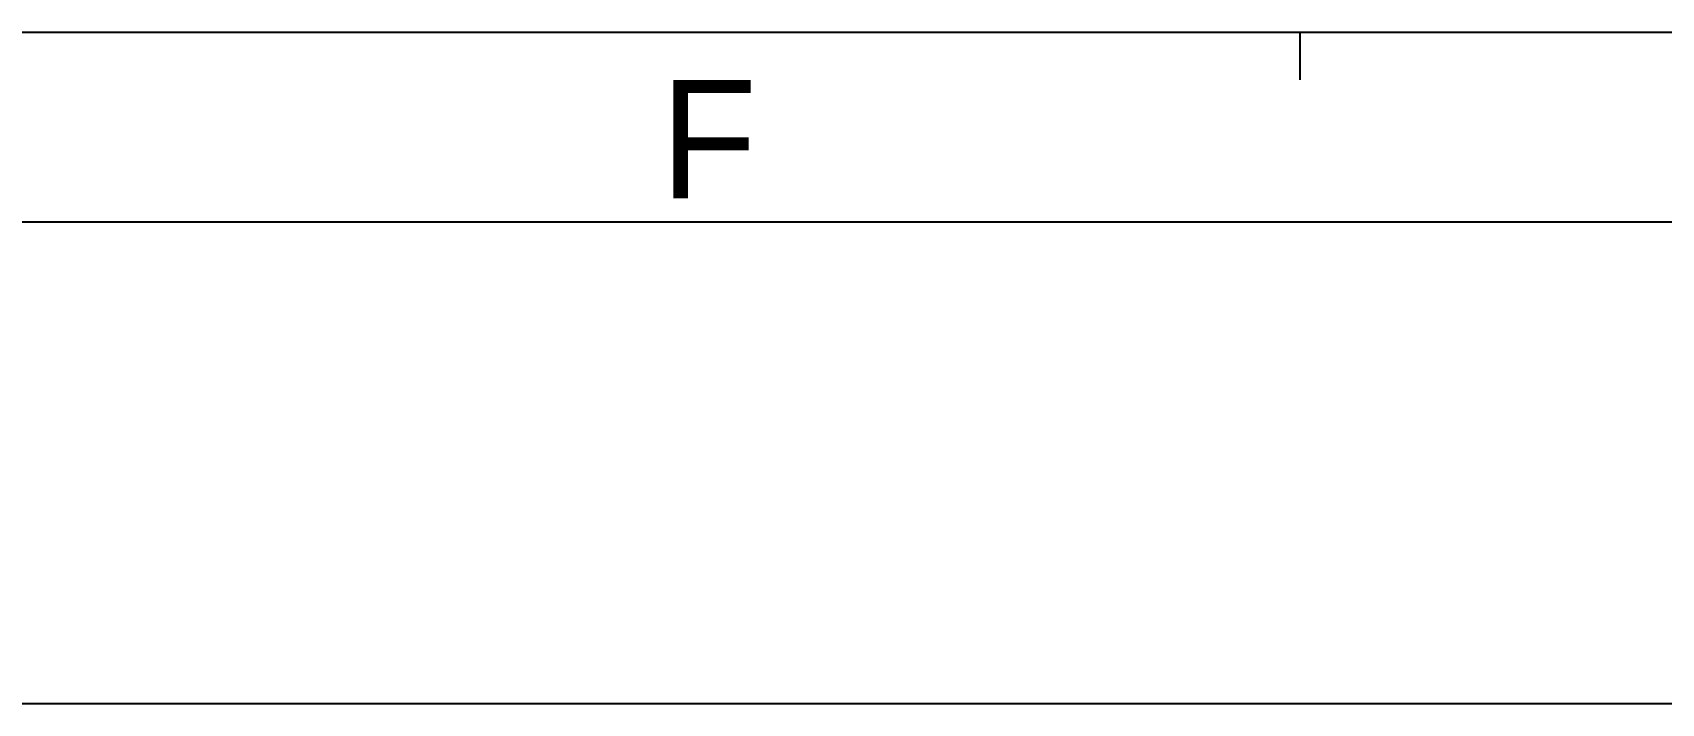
# Model space of a CAD drawing. Header units: millimetres. Extents: x 0 to 594, y 0 to 420.
# Drawn here: x 296.9 to 365.7, y 0 to 28.3 of the extents above; entities that cross this region are included whole.
import ezdxf

# ---------------------------------------------------------------- set-up
doc = ezdxf.new("R2010")
doc.units = ezdxf.units.MM
doc.header["$LTSCALE"] = 32.67
doc.layers.get('0').update_dxf_attribs({"linetype": 'CONTINUOUS'})
doc.styles.add('TEXTSTYLE_2', font='txt')

msp = doc.modelspace()

# ---------------------------------------------------------------- linework, layer by layer
at = {"color": 7, "linetype": 'CONTINUOUS'}
for p, q in [((564.922, 28.309), (26.422, 28.309)), ((350.422, 28.309), (350.422, 26.309)), ((571.422, 20.309), (20.422, 20.309)), ((0, 0), (594, 0))]:
    msp.add_line(p, q, dxfattribs=at)

# ---------------------------------------------------------------- texts
at = {"color": 7, "linetype": 'CONTINUOUS', "insert": (323.422, 26.309), "char_height": 5, "width": 5, "attachment_point": 1, "line_spacing_factor": 0.9, "style": 'TEXTSTYLE_2'}
msp.add_mtext('F', dxfattribs=at)

doc.saveas('drawing.dxf')
